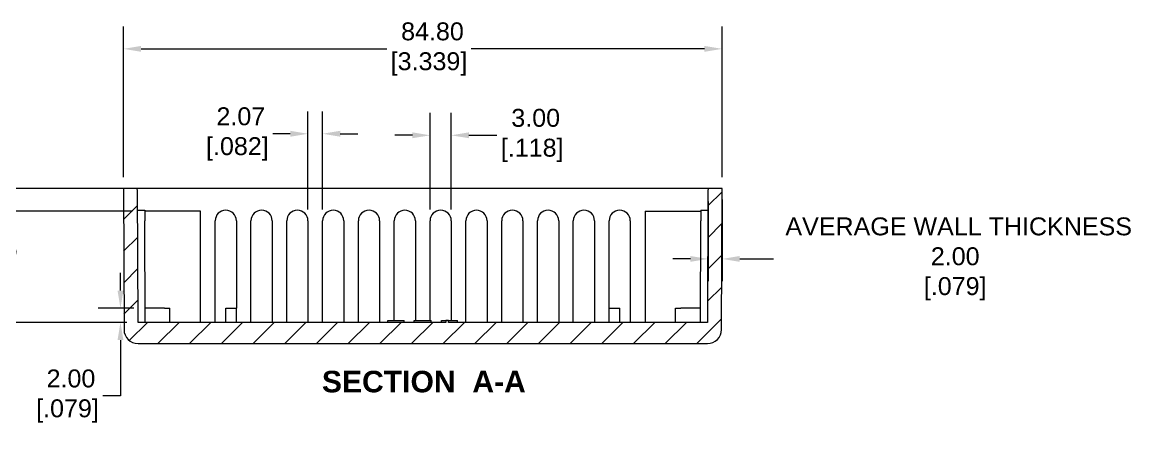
# Model space of a CAD drawing. Header units: millimetres. Extents: x 13 to 546, y 6 to 425.
# Drawn here: x 114.9 to 271.9, y 248.9 to 309.9 of the extents above; entities that cross this region are included whole.
import ezdxf

# ---------------------------------------------------------------- set-up
doc = ezdxf.new("R2010")
doc.units = ezdxf.units.MM
for name, color, linetype, lineweight in [('Dimension (ANSI)', 7, 'Continuous', 9), ('Hatch (ANSI)', 7, 'Continuous', 9), ('Symbol (ANSI)', 7, 'Continuous', 9), ('Visible (ANSI)', 7, 'Continuous', 18)]:
    doc.layers.add(name, color=color, linetype=linetype, lineweight=lineweight)
doc.styles.add('Label Text (ANSI)', font='ARIALBD.TTF')
doc.styles.add('Note Text (ANSI)', font='ARIAL.TTF')
doc.dimstyles.new('Default - mm (ANSI)', dxfattribs={"dimtxt": 2.54, "dimasz": 2.5, "dimexe": 3.175, "dimexo": 1.6002, "dimgap": 0.8, "dimtad": 0, "dimtih": 1, "dimtoh": 1, "dimrnd": 1e-08, "dimzin": 4, "dimdsep": 46, "dimtxsty": 'Note Text (ANSI)', "dimcen": 0.09, "dimdle": 10, "dimclrd": 256, "dimclre": 256, "dimclrt": 256, "dimadec": 1, "dimazin": 0, "dimtfac": 1.2, "dimtofl": 0, "dimtmove": 0, "dimatfit": 3, "dimfxl": 0, "dimtolj": 1, "dimtzin": 0, "dimlwd": -1, "dimlwe": -1, "dimarcsym": 0})

# ---------------------------------------------------------------- blocks, each defined once
blk = doc.blocks.new('*D10')
at = {"layer": 'Defpoints', "color": 0}
for p in [(157.45, 294.09), (155.38, 281.75), (157.45, 281.75)]:
    blk.add_point(p, dxfattribs=at)
at = {"layer": 'Dimension (ANSI)'}
for p, q in [((155.38, 283.35), (155.38, 297.26)), ((157.45, 283.35), (157.45, 297.26)), ((152.88, 294.09), (150.38, 294.09)), ((159.95, 294.09), (162.45, 294.09))]:
    blk.add_line(p, q, dxfattribs=at)
for points in [[(152.88, 294.51), (152.88, 293.67), (155.38, 294.09)], [(159.95, 294.51), (159.95, 293.67), (157.45, 294.09)]]:
    blk.add_solid(points, dxfattribs=at)
at = {"layer": 'Dimension (ANSI)', "insert": (145.38, 297.84), "char_height": 2.54, "attachment_point": 2, "style": 'Note Text (ANSI)'}
blk.add_mtext('\\A1; 2.07\\P[.082]', dxfattribs=at)
blk = doc.blocks.new('*D11')
at = {"layer": 'Defpoints', "color": 0}
for p in [(172.67, 293.87), (172.67, 281.75), (175.67, 281.75)]:
    blk.add_point(p, dxfattribs=at)
at = {"layer": 'Dimension (ANSI)'}
for p, q in [((172.67, 283.35), (172.67, 297.05)), ((175.67, 283.35), (175.67, 297.05)), ((170.17, 293.87), (167.67, 293.87)), ((178.17, 293.87), (182.14, 293.87))]:
    blk.add_line(p, q, dxfattribs=at)
for points in [[(170.17, 294.29), (170.17, 293.46), (172.67, 293.87)], [(178.17, 294.29), (178.17, 293.46), (175.67, 293.87)]]:
    blk.add_solid(points, dxfattribs=at)
at = {"layer": 'Dimension (ANSI)', "insert": (187.14, 297.62), "char_height": 2.54, "attachment_point": 2, "style": 'Note Text (ANSI)'}
blk.add_mtext('\\A1; 3.00\\P[.118]', dxfattribs=at)
blk = doc.blocks.new('*D12')
at = {"layer": 'Defpoints', "color": 0}
for p in [(129.24, 306.13), (129.24, 286.35), (214.04, 286.35)]:
    blk.add_point(p, dxfattribs=at)
at = {"layer": 'Dimension (ANSI)'}
for p, q in [((129.24, 287.95), (129.24, 309.3)), ((214.04, 287.95), (214.04, 309.3)), ((131.74, 306.13), (166.53, 306.13)), ((211.54, 306.13), (178.51, 306.13))]:
    blk.add_line(p, q, dxfattribs=at)
for points in [[(131.74, 306.54), (131.74, 305.71), (129.24, 306.13)], [(211.54, 306.54), (211.54, 305.71), (214.04, 306.13)]]:
    blk.add_solid(points, dxfattribs=at)
at = {"layer": 'Dimension (ANSI)', "insert": (172.52, 309.88), "char_height": 2.54, "attachment_point": 2, "style": 'Note Text (ANSI)'}
blk.add_mtext('\\A1; 84.80\\P[3.339]', dxfattribs=at)
blk = doc.blocks.new('*D13')
at = {"layer": 'Defpoints', "color": 0}
for p in [(212.04, 286.1), (214.04, 286.35), (212.04, 276.35)]:
    blk.add_point(p, dxfattribs=at)
at = {"layer": 'Dimension (ANSI)'}
for p, q in [((212.04, 284.5), (212.04, 273.17)), ((214.04, 284.75), (214.04, 273.17)), ((209.54, 276.35), (207.04, 276.35)), ((216.54, 276.35), (221.3, 276.35))]:
    blk.add_line(p, q, dxfattribs=at)
for points in [[(209.54, 276.76), (209.54, 275.93), (212.04, 276.35)], [(216.54, 276.76), (216.54, 275.93), (214.04, 276.35)]]:
    blk.add_solid(points, dxfattribs=at)
at = {"layer": 'Dimension (ANSI)', "insert": (247.05, 282.23), "char_height": 2.54, "attachment_point": 2, "style": 'Note Text (ANSI)'}
blk.add_mtext('\\A1; {AVERAGE WALL THICKNESS\\P}2.00\\P[.079]', dxfattribs=at)
blk = doc.blocks.new('*D29')
at = {"layer": 'Defpoints', "color": 0}
for p in [(128.82, 269.35), (132.31, 269.35), (131.32, 267.35)]:
    blk.add_point(p, dxfattribs=at)
at = {"layer": 'Dimension (ANSI)'}
for p, q in [((128.82, 271.85), (128.82, 274.35)), ((130.71, 269.35), (125.65, 269.35)), ((129.72, 267.35), (125.65, 267.35)), ((128.82, 264.85), (128.82, 256.92)), ((128.82, 256.92), (126.32, 256.92))]:
    blk.add_line(p, q, dxfattribs=at)
for points in [[(128.41, 271.85), (129.24, 271.85), (128.82, 269.35)], [(128.41, 264.85), (129.24, 264.85), (128.82, 267.35)]]:
    blk.add_solid(points, dxfattribs=at)
at = {"layer": 'Dimension (ANSI)', "insert": (121.32, 260.67), "char_height": 2.54, "attachment_point": 2, "style": 'Note Text (ANSI)'}
blk.add_mtext('\\A1; 2.00\\P[.079]', dxfattribs=at)
blk = doc.blocks.new('*D30')
at = {"layer": 'Defpoints', "color": 0}
for p in [(109.32, 283.1), (132.14, 283.1), (131.32, 267.35)]:
    blk.add_point(p, dxfattribs=at)
at = {"layer": 'Dimension (ANSI)'}
for p, q in [((130.54, 283.1), (106.14, 283.1)), ((109.32, 280.6), (109.32, 279.86)), ((109.32, 269.85), (109.32, 270.76)), ((129.72, 267.35), (106.14, 267.35))]:
    blk.add_line(p, q, dxfattribs=at)
for points in [[(108.9, 280.6), (109.74, 280.6), (109.32, 283.1)], [(108.9, 269.85), (109.74, 269.85), (109.32, 267.35)]]:
    blk.add_solid(points, dxfattribs=at)
at = {"layer": 'Dimension (ANSI)', "insert": (109.32, 279.06), "char_height": 2.54, "attachment_point": 2, "style": 'Note Text (ANSI)'}
blk.add_mtext('\\A1; 15.75\\P[.620]', dxfattribs=at)
blk = doc.blocks.new('*D31')
at = {"layer": 'Defpoints', "color": 0}
for p in [(96.99, 286.35), (130.99, 286.35), (131.32, 267.35)]:
    blk.add_point(p, dxfattribs=at)
at = {"layer": 'Dimension (ANSI)'}
for p, q in [((129.39, 286.35), (93.81, 286.35)), ((96.99, 283.85), (96.99, 283.11)), ((96.99, 269.85), (96.99, 274.01)), ((129.72, 267.35), (93.81, 267.35))]:
    blk.add_line(p, q, dxfattribs=at)
for points in [[(96.57, 283.85), (97.4, 283.85), (96.99, 286.35)], [(96.57, 269.85), (97.4, 269.85), (96.99, 267.35)]]:
    blk.add_solid(points, dxfattribs=at)
at = {"layer": 'Dimension (ANSI)', "insert": (96.99, 282.31), "char_height": 2.54, "attachment_point": 2, "style": 'Note Text (ANSI)'}
blk.add_mtext('\\A1; 19.00\\P[.748]', dxfattribs=at)

msp = doc.modelspace()

# ---------------------------------------------------------------- hatches: boundary and pattern name
at = {"layer": 'Hatch (ANSI)'}
h = msp.add_hatch(dxfattribs=at)
h.set_pattern_fill('ANSI31', color=256, scale=25.4, style=0)
h.set_pattern_definition([(45, (0, 0), (-2.245064, 2.245064), [])])
edge = h.paths.add_edge_path()
edge.add_line((131.323, 264.347), (211.949, 264.347))
edge.add_ellipse((211.949, 266.347), major_axis=(0, -2), ratio=1, start_angle=0, end_angle=89.75)
edge.add_line((213.949, 266.338), (214.036, 286.347))
edge.add_line((214.036, 286.347), (212.285, 286.347))
edge.add_ellipse((212.285, 286.097), major_axis=(0, 0.25), ratio=1, start_angle=0, end_angle=89.75)
edge.add_line((212.035, 286.098), (211.953, 267.347))
edge.add_line((211.953, 267.347), (175.304, 267.347))
edge.add_line((175.304, 267.347), (175.304, 267.597))
edge.add_line((175.304, 267.597), (174.903, 267.597))
edge.add_line((174.903, 267.597), (174.903, 267.347))
edge.add_line((174.903, 267.347), (131.319, 267.347))
edge.add_line((131.319, 267.347), (131.237, 286.098))
edge.add_ellipse((130.987, 286.097), major_axis=(0.25, 0.001), ratio=1, start_angle=0, end_angle=89.75)
edge.add_line((130.987, 286.347), (129.236, 286.347))
edge.add_line((129.236, 286.347), (129.323, 266.338))
edge.add_ellipse((131.323, 266.347), major_axis=(-2, -0.009), ratio=1, start_angle=0, end_angle=89.75)

# ---------------------------------------------------------------- linework, layer by layer
at = {"layer": 'Visible (ANSI)'}
for p, q in [((130.987, 286.347), (129.236, 286.347)), ((129.236, 286.347), (129.323, 266.338)), ((212.285, 286.347), (130.987, 286.347)), ((131.319, 267.347), (131.237, 286.098)), ((212.035, 286.098), (211.953, 267.347)), ((214.036, 286.347), (212.285, 286.347)), ((213.949, 266.338), (214.036, 286.347)), ((131.25, 283.247), (132.25, 283.251)), ((132.25, 283.251), (132.256, 281.751)), ((140.136, 283.097), (132.25, 283.097)), ((140.136, 267.347), (140.136, 283.097)), ((203.136, 283.097), (211.022, 283.097)), ((203.136, 283.097), (203.136, 267.347)), ((211.023, 283.251), (211.016, 281.751)), ((211.023, 283.251), (212.023, 283.247)), ((132.319, 267.347), (132.256, 281.751)), ((142.236, 267.347), (142.236, 281.751)), ((145.236, 281.751), (145.236, 269.347)), ((147.309, 267.347), (147.309, 281.751)), ((150.309, 281.751), (150.309, 267.347)), ((152.382, 267.347), (152.382, 281.751)), ((155.382, 281.751), (155.382, 267.347)), ((157.454, 267.347), (157.454, 281.751)), ((160.454, 281.751), (160.454, 267.347)), ((162.527, 267.347), (162.527, 281.751)), ((165.527, 281.751), (165.527, 267.347)), ((167.6, 267.597), (167.6, 281.751)), ((170.6, 281.751), (170.6, 267.597)), ((172.672, 267.597), (172.672, 281.751)), ((175.672, 281.751), (175.672, 267.597)), ((177.745, 267.347), (177.745, 281.751)), ((180.745, 281.751), (180.745, 267.347)), ((182.818, 267.347), (182.818, 281.751)), ((185.818, 281.751), (185.818, 267.347)), ((187.891, 267.347), (187.891, 281.751)), ((190.891, 281.751), (190.891, 267.347)), ((192.963, 267.347), (192.963, 281.751)), ((195.963, 281.751), (195.963, 267.347)), ((198.036, 269.347), (198.036, 281.751)), ((201.036, 281.751), (201.036, 267.347)), ((210.953, 267.347), (211.016, 281.751)), ((135.069, 269.347), (132.31, 269.347)), ((135.069, 269.347), (135.819, 269.347)), ((135.819, 267.347), (135.819, 269.347)), ((143.736, 267.347), (143.736, 269.347)), ((143.736, 269.347), (145.236, 269.347)), ((145.236, 267.347), (145.236, 269.347)), ((198.036, 269.347), (199.536, 269.347)), ((198.036, 267.347), (198.036, 269.347)), ((199.536, 267.347), (199.536, 269.347)), ((207.453, 269.347), (208.203, 269.347)), ((207.453, 267.347), (207.453, 269.347)), ((210.962, 269.347), (208.203, 269.347)), ((174.903, 267.347), (131.319, 267.347)), ((166.696, 267.597), (168.996, 267.597)), ((166.696, 267.347), (166.696, 267.597)), ((168.996, 267.347), (168.996, 267.597)), ((170.434, 267.597), (170.438, 267.597)), ((170.434, 267.347), (170.434, 267.597)), ((170.438, 267.597), (170.805, 267.597)), ((170.438, 267.347), (170.438, 267.597)), ((170.805, 267.597), (171.77, 267.597)), ((171.77, 267.597), (172.622, 267.597)), ((172.622, 267.597), (172.829, 267.597)), ((172.829, 267.347), (172.829, 267.597)), ((174.269, 267.597), (174.903, 267.597)), ((174.269, 267.347), (174.269, 267.597)), ((175.304, 267.597), (174.903, 267.597)), ((174.903, 267.597), (174.903, 267.347)), ((175.304, 267.347), (175.304, 267.597)), ((175.304, 267.597), (176.569, 267.597)), ((211.953, 267.347), (175.304, 267.347)), ((176.569, 267.347), (176.569, 267.597)), ((131.323, 264.347), (211.949, 264.347))]:
    msp.add_line(p, q, dxfattribs=at)
for centre, radius, start, end in [((130.987, 286.097), 0.25, 0.25, 90), ((212.285, 286.097), 0.25, 90, 179.75), ((131.323, 266.347), 2, 180.25, 270), ((211.949, 266.347), 2, 270, 359.75)]:
    msp.add_arc(centre, radius, start, end, dxfattribs=at)
for centre in [(143.736, 281.751), (148.809, 281.751), (153.882, 281.751), (158.954, 281.751), (164.027, 281.751), (169.1, 281.751), (174.172, 281.751), (179.245, 281.751), (184.318, 281.751), (189.391, 281.751), (194.463, 281.751), (199.536, 281.751)]:
    msp.add_ellipse(centre, major_axis=(-1.5, 0), ratio=0.9999905, start_param=3.1415927, end_param=6.2831853, dxfattribs=at)

# ---------------------------------------------------------------- texts
at = {"layer": 'Symbol (ANSI)', "insert": (157.355, 257.388), "char_height": 3.05, "attachment_point": 7, "style": 'Label Text (ANSI)'}
msp.add_mtext('SECTION  A-A', dxfattribs=at)

# ---------------------------------------------------------------- dimensions: what is measured, and where the dimension line sits
at = {"layer": 'Dimension (ANSI)'}
for base, p1, p2, angle, text, override, picture, middle in [((129.236, 306.127), (214.036, 286.347), (129.236, 286.347), 180, ' <>\\X[3.339]', {"dimtih": 0, "dimtoh": 0, "dimdec": 2, "dimpost": '\\X', "dimtp": 0, "dimtm": 0, "dimtdec": 2, "dimatfit": 1, "dimtvp": -0.25}, '*D12', (172.525, 306.127)), ((157.454, 294.089), (155.382, 281.751), (157.454, 281.751), 180, ' <>\\X[.082]', {"dimtih": 0, "dimtoh": 0, "dimdec": 2, "dimpost": '\\X', "dimtp": 0, "dimtm": 0, "dimtdec": 2, "dimatfit": 1, "dimtvp": -0.25}, '*D10', (145.378, 294.089)), ((172.672, 293.874), (175.672, 281.751), (172.672, 281.751), 180, ' <>\\X[.118]', {"dimtih": 0, "dimtoh": 0, "dimdec": 2, "dimpost": '\\X', "dimtp": 0, "dimtm": 0, "dimtdec": 2, "dimatfit": 1, "dimtvp": -0.25}, '*D11', (187.142, 293.874)), ((96.987, 286.347), (131.319, 267.347), (130.987, 286.347), 90, ' <>\\X[.748]', {"dimdec": 2, "dimpost": '\\X', "dimtp": 0, "dimtm": 0, "dimtdec": 2, "dimatfit": 1, "dimtvp": -0.25}, '*D31', (96.987, 278.561)), ((212.035, 276.347), (214.036, 286.347), (212.035, 286.098), 180, ' {AVERAGE WALL THICKNESS\\P}<>\\X[.079]', {"dimtih": 0, "dimtoh": 0, "dimdec": 2, "dimpost": '\\X', "dimtp": 0, "dimtm": 0, "dimtdec": 2, "dimatfit": 1, "dimtvp": -0.333333}, '*D13', (247.046, 276.347)), ((109.319, 283.097), (131.319, 267.347), (132.136, 283.097), 90, ' <>\\X[.620]', {"dimdec": 2, "dimpost": '\\X', "dimtp": 0, "dimtm": 0, "dimtdec": 2, "dimatfit": 1, "dimtvp": -0.25}, '*D30', (109.319, 275.311)), ((128.822, 269.347), (131.319, 267.347), (132.31, 269.347), 90, ' <>\\X[.079]', {"dimdec": 2, "dimpost": '\\X', "dimtp": 0, "dimtm": 0, "dimtdec": 2, "dimatfit": 1, "dimtvp": -0.25}, '*D29', (121.319, 256.919))]:
    dim = msp.add_linear_dim(base=base, p1=p1, p2=p2, angle=angle, text=text, dimstyle='Default - mm (ANSI)', override=override, dxfattribs=at)
    dim.commit()
    dim.dimension.update_dxf_attribs({"geometry": picture, "text_midpoint": middle, "dimtype": 160})

doc.saveas('drawing.dxf')
